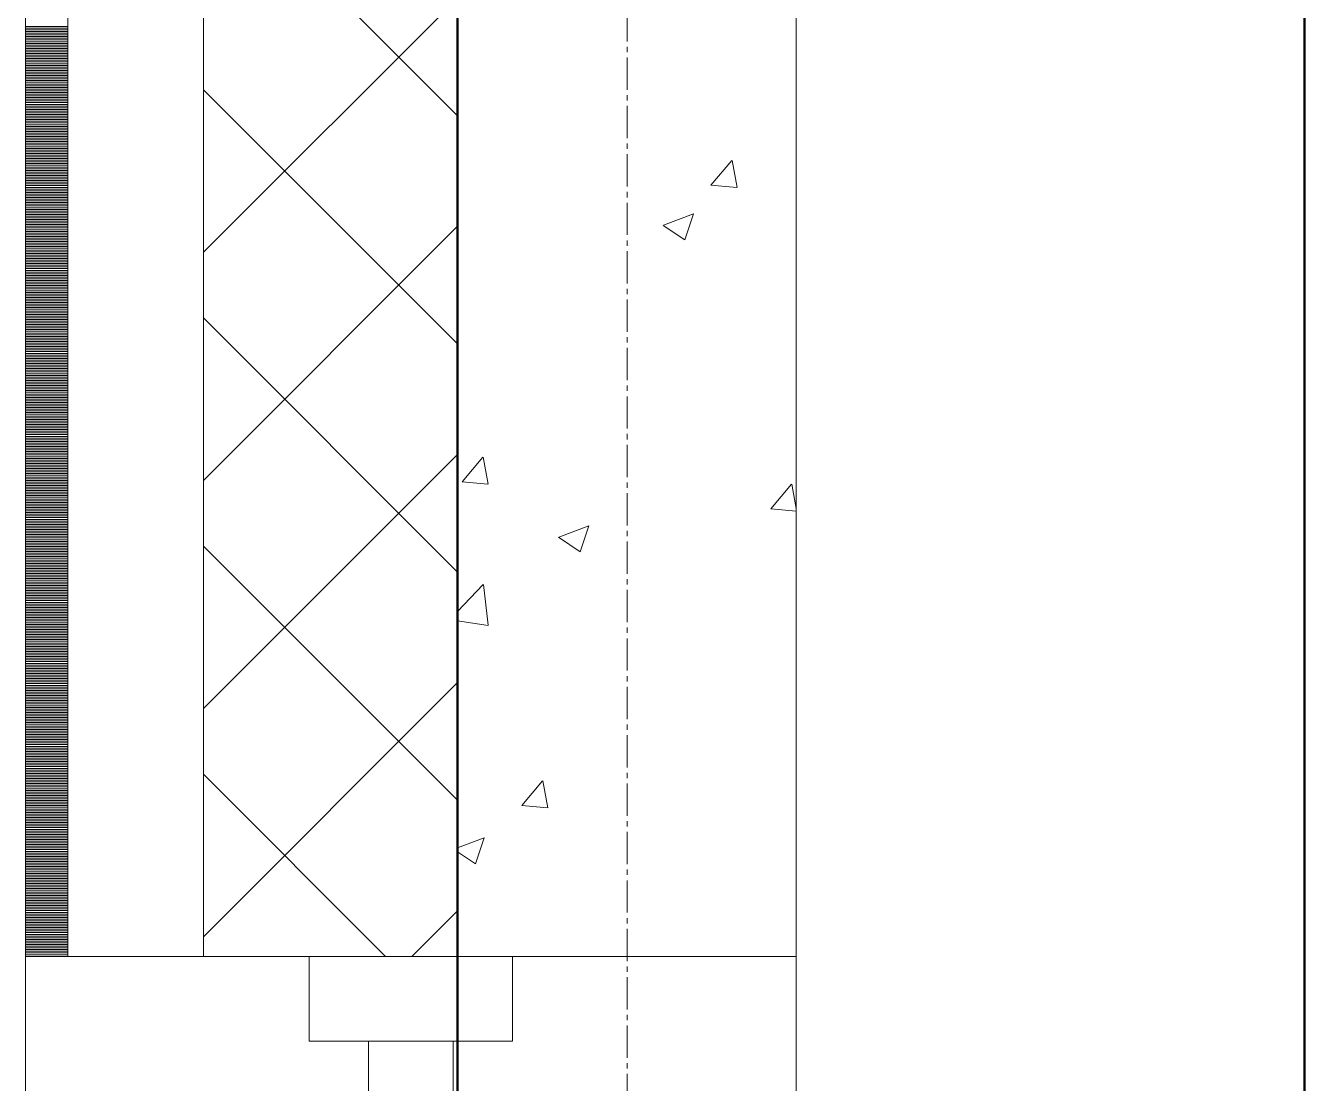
# Model space of a CAD drawing. Header units: millimetres. Extents: x -231292 to 573618, y -153144 to 564035.
# Drawn here: x 8528 to 9283, y -74720 to -74096 of the extents above; entities that cross this region are included whole.
import ezdxf

# ---------------------------------------------------------------- set-up
doc = ezdxf.new("R2010")
doc.units = ezdxf.units.MM
doc.linetypes.add('CENTER2', pattern=[28.575, 19.05, -3.175, 3.175, -3.175])
doc.layers.get('0').update_dxf_attribs({"color": 250})
for name, color, linetype, lineweight in [('A-Wall_Материал_Газоблок_Контур', 250, 'Continuous', 0), ('АР_Окна', 250, 'Continuous', 5), ('АР_Стены ПЕНОблок', 250, 'Continuous', 20), ('АР_Тонкая', 250, 'Continuous', 5), ('АР_Утеплитель', 250, 'Continuous', 0), ('АР_Штриховка', 250, 'Continuous', 0), ('РД_Оси_100', 250, 'Continuous', 0)]:
    doc.layers.add(name, color=color, linetype=linetype, lineweight=lineweight)
doc.layers.add('КР_Балки-0.5', color=60, linetype='Continuous', lineweight=50, plot=False)

# ---------------------------------------------------------------- blocks, each defined once
blk = doc.blocks.new('оси_рен')
at = {"layer": 'РД_Оси_100', "color": 251, "linetype": 'CENTER2', "true_color": 0x636466}
blk.add_line((1195652.916, 135558.25), (1195652.916, 223268.25), dxfattribs=at)

msp = doc.modelspace()

# ---------------------------------------------------------------- linework, layer by layer
at = {"layer": 'A-Wall_Материал_Газоблок_Контур', "color": 18, "linetype": 'Continuous', "lineweight": 0, "true_color": 0x000000}
for p, q in [((8528.458, -74645.283), (8528.458, -76145.283)), ((8983.458, -76145.283), (8983.458, -74645.283))]:
    msp.add_line(p, q, dxfattribs=at)
at = {"layer": 'АР_Окна', "color": 18, "linetype": 'Continuous', "lineweight": 5, "true_color": 0x000000}
for p, q in [((8528.458, -74645.283), (8528.458, -76145.283)), ((8983.458, -74645.283), (8983.458, -76145.283))]:
    msp.add_line(p, q, dxfattribs=at)
for points in [[(8815.958, -74695.283), (8815.958, -74645.283), (8695.958, -74645.283), (8695.958, -74695.283)], [(8730.958, -74695.283), (8780.958, -74695.283), (8780.958, -76095.283), (8730.958, -76095.283)]]:
    msp.add_lwpolyline(points, close=True, dxfattribs=at)
at = {"layer": 'АР_Стены ПЕНОблок', "color": 18, "linetype": 'Continuous', "lineweight": 20, "true_color": 0x000000}
for p, q in [((8783.458, -73245.283), (8783.458, -74645.283)), ((8983.456, -74645.283), (8983.456, -73245.283)), ((8783.458, -74645.283), (8983.458, -74645.283))]:
    msp.add_line(p, q, dxfattribs=at)
at = {"layer": 'АР_Тонкая', "color": 18, "linetype": 'Continuous', "lineweight": 5, "true_color": 0x000000}
for p, q in [((8528.458, -73245.283), (8528.458, -74645.283)), ((8553.458, -73245.283), (8553.458, -74645.283)), ((8553.458, -74645.283), (8553.458, -73245.283)), ((8633.458, -74645.283), (8633.458, -73245.283)), ((8528.458, -74645.283), (8553.458, -74645.283)), ((8553.458, -74645.283), (8633.458, -74645.283))]:
    msp.add_line(p, q, dxfattribs=at)
at = {"layer": 'АР_Утеплитель', "color": 18, "linetype": 'Continuous', "lineweight": 0, "true_color": 0x000000}
for p, q in [((8633.458, -73245.283), (8633.458, -74645.283)), ((8783.458, -74645.283), (8783.458, -73245.283)), ((8633.458, -74645.283), (8783.458, -74645.283))]:
    msp.add_line(p, q, dxfattribs=at)
at = {"layer": 'АР_Штриховка', "color": 18, "linetype": 'Continuous', "lineweight": 0, "true_color": 0x000000}
for p, q in [((8783.458, -74148.97), (8633.458, -73998.97)), ((8633.458, -74229.563), (8783.458, -74079.563)), ((8528.458, -74096.283), (8553.458, -74096.283)), ((8528.458, -74097.283), (8553.458, -74097.283)), ((8528.458, -74098.283), (8553.458, -74098.283)), ((8528.458, -74099.283), (8553.458, -74099.283)), ((8528.458, -74100.283), (8553.458, -74100.283)), ((8528.458, -74101.283), (8553.458, -74101.283)), ((8528.458, -74102.283), (8553.458, -74102.283)), ((8528.458, -74103.283), (8553.458, -74103.283)), ((8528.458, -74104.283), (8553.458, -74104.283)), ((8528.458, -74105.283), (8553.458, -74105.283)), ((8528.458, -74106.283), (8553.458, -74106.283)), ((8528.458, -74107.283), (8553.458, -74107.283)), ((8528.458, -74108.283), (8553.458, -74108.283)), ((8528.458, -74109.283), (8553.458, -74109.283)), ((8528.458, -74110.283), (8553.458, -74110.283)), ((8528.458, -74111.283), (8553.458, -74111.283)), ((8528.458, -74112.283), (8553.458, -74112.283)), ((8528.458, -74113.283), (8553.458, -74113.283)), ((8528.458, -74114.283), (8553.458, -74114.283)), ((8528.458, -74115.283), (8553.458, -74115.283)), ((8528.458, -74116.283), (8553.458, -74116.283)), ((8528.458, -74117.283), (8553.458, -74117.283)), ((8528.458, -74118.283), (8553.458, -74118.283)), ((8528.458, -74119.283), (8553.458, -74119.283)), ((8528.458, -74120.283), (8553.458, -74120.283)), ((8528.458, -74121.283), (8553.458, -74121.283)), ((8528.458, -74122.283), (8553.458, -74122.283)), ((8528.458, -74123.283), (8553.458, -74123.283)), ((8528.458, -74124.283), (8553.458, -74124.283)), ((8528.458, -74125.283), (8553.458, -74125.283)), ((8528.458, -74126.283), (8553.458, -74126.283)), ((8528.458, -74127.283), (8553.458, -74127.283)), ((8528.458, -74128.283), (8553.458, -74128.283)), ((8528.458, -74129.283), (8553.458, -74129.283)), ((8528.458, -74130.283), (8553.458, -74130.283)), ((8528.458, -74131.283), (8553.458, -74131.283)), ((8528.458, -74132.283), (8553.458, -74132.283)), ((8528.458, -74133.283), (8553.458, -74133.283)), ((8528.458, -74134.283), (8553.458, -74134.283)), ((8528.458, -74135.283), (8553.458, -74135.283)), ((8528.458, -74136.283), (8553.458, -74136.283)), ((8528.458, -74137.283), (8553.458, -74137.283)), ((8528.458, -74138.283), (8553.458, -74138.283)), ((8528.458, -74139.283), (8553.458, -74139.283)), ((8528.458, -74140.283), (8553.458, -74140.283)), ((8783.458, -74283.674), (8633.458, -74133.674)), ((8528.458, -74141.283), (8553.458, -74141.283)), ((8528.458, -74142.283), (8553.458, -74142.283)), ((8528.458, -74143.283), (8553.458, -74143.283)), ((8528.458, -74144.283), (8553.458, -74144.283)), ((8528.458, -74145.283), (8553.458, -74145.283)), ((8528.458, -74146.283), (8553.458, -74146.283)), ((8528.458, -74147.283), (8553.458, -74147.283)), ((8528.458, -74148.283), (8553.458, -74148.283)), ((8528.458, -74149.283), (8553.458, -74149.283)), ((8528.458, -74150.283), (8553.458, -74150.283)), ((8528.458, -74151.283), (8553.458, -74151.283)), ((8528.458, -74152.283), (8553.458, -74152.283)), ((8528.458, -74153.283), (8553.458, -74153.283)), ((8528.458, -74154.283), (8553.458, -74154.283)), ((8528.458, -74155.283), (8553.458, -74155.283)), ((8528.458, -74156.283), (8553.458, -74156.283)), ((8528.458, -74157.283), (8553.458, -74157.283)), ((8528.458, -74158.283), (8553.458, -74158.283)), ((8528.458, -74159.283), (8553.458, -74159.283)), ((8528.458, -74160.283), (8553.458, -74160.283)), ((8528.458, -74161.283), (8553.458, -74161.283)), ((8528.458, -74162.283), (8553.458, -74162.283)), ((8528.458, -74163.283), (8553.458, -74163.283)), ((8528.458, -74164.283), (8553.458, -74164.283)), ((8528.458, -74165.283), (8553.458, -74165.283)), ((8528.458, -74166.283), (8553.458, -74166.283)), ((8528.458, -74167.283), (8553.458, -74167.283)), ((8528.458, -74168.283), (8553.458, -74168.283)), ((8528.458, -74169.283), (8553.458, -74169.283)), ((8528.458, -74170.283), (8553.458, -74170.283)), ((8528.458, -74171.283), (8553.458, -74171.283)), ((8528.458, -74172.283), (8553.458, -74172.283)), ((8528.458, -74173.283), (8553.458, -74173.283)), ((8528.458, -74174.283), (8553.458, -74174.283)), ((8528.458, -74175.283), (8553.458, -74175.283)), ((8528.458, -74176.283), (8553.458, -74176.283)), ((8528.458, -74177.283), (8553.458, -74177.283)), ((8528.458, -74178.283), (8553.458, -74178.283)), ((8933.098, -74190.079), (8945.343, -74175.486)), ((8948.49, -74191.369), (8945.553, -74175.448)), ((8528.458, -74179.283), (8553.458, -74179.283)), ((8528.458, -74180.283), (8553.458, -74180.283)), ((8528.458, -74181.283), (8553.458, -74181.283)), ((8528.458, -74182.283), (8553.458, -74182.283)), ((8528.458, -74183.283), (8553.458, -74183.283)), ((8528.458, -74184.283), (8553.458, -74184.283)), ((8528.458, -74185.283), (8553.458, -74185.283)), ((8528.458, -74186.283), (8553.458, -74186.283)), ((8528.458, -74187.283), (8553.458, -74187.283)), ((8528.458, -74188.283), (8553.458, -74188.283)), ((8528.458, -74189.283), (8553.458, -74189.283)), ((8528.458, -74190.283), (8553.458, -74190.283)), ((8528.458, -74191.283), (8553.458, -74191.283)), ((8528.458, -74192.283), (8553.458, -74192.283)), ((8528.458, -74193.283), (8553.458, -74193.283)), ((8933.098, -74190.08), (8948.28, -74191.408)), ((8528.458, -74194.283), (8553.458, -74194.283)), ((8528.458, -74195.283), (8553.458, -74195.283)), ((8528.458, -74196.283), (8553.458, -74196.283)), ((8528.458, -74197.283), (8553.458, -74197.283)), ((8528.458, -74198.283), (8553.458, -74198.283)), ((8528.458, -74199.283), (8553.458, -74199.283)), ((8528.458, -74200.283), (8553.458, -74200.283)), ((8528.458, -74201.283), (8553.458, -74201.283)), ((8528.458, -74202.283), (8553.458, -74202.283)), ((8528.458, -74203.283), (8553.458, -74203.283)), ((8528.458, -74204.283), (8553.458, -74204.283)), ((8528.458, -74205.283), (8553.458, -74205.283)), ((8528.458, -74206.283), (8553.458, -74206.283)), ((8528.458, -74207.283), (8553.458, -74207.283)), ((8528.458, -74208.283), (8553.458, -74208.283)), ((8904.987, -74213.653), (8922.771, -74206.826)), ((8917.603, -74222.234), (8922.754, -74206.885)), ((8528.458, -74209.283), (8553.458, -74209.283)), ((8528.458, -74210.283), (8553.458, -74210.283)), ((8528.458, -74211.283), (8553.458, -74211.283)), ((8528.458, -74212.283), (8553.458, -74212.283)), ((8528.458, -74213.283), (8553.458, -74213.283)), ((8528.458, -74214.283), (8553.458, -74214.283)), ((8528.458, -74215.283), (8553.458, -74215.283)), ((8528.458, -74216.283), (8553.458, -74216.283)), ((8633.458, -74364.266), (8783.458, -74214.266)), ((8904.961, -74213.71), (8917.595, -74222.232)), ((8528.458, -74217.283), (8553.458, -74217.283)), ((8528.458, -74218.283), (8553.458, -74218.283)), ((8528.458, -74219.283), (8553.458, -74219.283)), ((8528.458, -74220.283), (8553.458, -74220.283)), ((8528.458, -74221.283), (8553.458, -74221.283)), ((8528.458, -74222.283), (8553.458, -74222.283)), ((8528.458, -74223.283), (8553.458, -74223.283)), ((8528.458, -74224.283), (8553.458, -74224.283)), ((8528.458, -74225.283), (8553.458, -74225.283)), ((8528.458, -74226.283), (8553.458, -74226.283)), ((8528.458, -74227.283), (8553.458, -74227.283)), ((8528.458, -74228.283), (8553.458, -74228.283)), ((8528.458, -74229.283), (8553.458, -74229.283)), ((8528.458, -74230.283), (8553.458, -74230.283)), ((8528.458, -74231.283), (8553.458, -74231.283)), ((8528.458, -74232.283), (8553.458, -74232.283)), ((8528.458, -74233.283), (8553.458, -74233.283)), ((8528.458, -74234.283), (8553.458, -74234.283)), ((8528.458, -74235.283), (8553.458, -74235.283)), ((8528.458, -74236.283), (8553.458, -74236.283)), ((8528.458, -74237.283), (8553.458, -74237.283)), ((8528.458, -74238.283), (8553.458, -74238.283)), ((8528.458, -74239.283), (8553.458, -74239.283)), ((8528.458, -74240.283), (8553.458, -74240.283)), ((8528.458, -74241.283), (8553.458, -74241.283)), ((8528.458, -74242.283), (8553.458, -74242.283)), ((8528.458, -74243.283), (8553.458, -74243.283)), ((8528.458, -74244.283), (8553.458, -74244.283)), ((8528.458, -74245.283), (8553.458, -74245.283)), ((8528.458, -74246.283), (8553.458, -74246.283)), ((8528.458, -74247.283), (8553.458, -74247.283)), ((8528.458, -74248.283), (8553.458, -74248.283)), ((8528.458, -74249.283), (8553.458, -74249.283)), ((8528.458, -74250.283), (8553.458, -74250.283)), ((8528.458, -74251.283), (8553.458, -74251.283)), ((8528.458, -74252.283), (8553.458, -74252.283)), ((8528.458, -74253.283), (8553.458, -74253.283)), ((8528.458, -74254.283), (8553.458, -74254.283)), ((8528.458, -74255.283), (8553.458, -74255.283)), ((8528.458, -74256.283), (8553.458, -74256.283)), ((8528.458, -74257.283), (8553.458, -74257.283)), ((8528.458, -74258.283), (8553.458, -74258.283)), ((8528.458, -74259.283), (8553.458, -74259.283)), ((8528.458, -74260.283), (8553.458, -74260.283)), ((8528.458, -74261.283), (8553.458, -74261.283)), ((8528.458, -74262.283), (8553.458, -74262.283)), ((8528.458, -74263.283), (8553.458, -74263.283)), ((8528.458, -74264.283), (8553.458, -74264.283)), ((8528.458, -74265.283), (8553.458, -74265.283)), ((8528.458, -74266.283), (8553.458, -74266.283)), ((8528.458, -74267.283), (8553.458, -74267.283)), ((8528.458, -74268.283), (8553.458, -74268.283)), ((8528.458, -74269.283), (8553.458, -74269.283)), ((8783.458, -74418.378), (8633.458, -74268.378)), ((8528.458, -74270.283), (8553.458, -74270.283)), ((8528.458, -74271.283), (8553.458, -74271.283)), ((8528.458, -74272.283), (8553.458, -74272.283)), ((8528.458, -74273.283), (8553.458, -74273.283)), ((8528.458, -74274.283), (8553.458, -74274.283)), ((8528.458, -74275.283), (8553.458, -74275.283)), ((8528.458, -74276.283), (8553.458, -74276.283)), ((8528.458, -74277.283), (8553.458, -74277.283)), ((8528.458, -74278.283), (8553.458, -74278.283)), ((8528.458, -74279.283), (8553.458, -74279.283)), ((8528.458, -74280.283), (8553.458, -74280.283)), ((8528.458, -74281.283), (8553.458, -74281.283)), ((8528.458, -74282.283), (8553.458, -74282.283)), ((8528.458, -74283.283), (8553.458, -74283.283)), ((8528.458, -74284.283), (8553.458, -74284.283)), ((8528.458, -74285.283), (8553.458, -74285.283)), ((8528.458, -74286.283), (8553.458, -74286.283)), ((8528.458, -74287.283), (8553.458, -74287.283)), ((8528.458, -74288.283), (8553.458, -74288.283)), ((8528.458, -74289.283), (8553.458, -74289.283)), ((8528.458, -74290.283), (8553.458, -74290.283)), ((8528.458, -74291.283), (8553.458, -74291.283)), ((8528.458, -74292.283), (8553.458, -74292.283)), ((8528.458, -74293.283), (8553.458, -74293.283)), ((8528.458, -74294.283), (8553.458, -74294.283)), ((8528.458, -74295.283), (8553.458, -74295.283)), ((8528.458, -74296.283), (8553.458, -74296.283)), ((8528.458, -74297.283), (8553.458, -74297.283)), ((8528.458, -74298.283), (8553.458, -74298.283)), ((8528.458, -74299.283), (8553.458, -74299.283)), ((8528.458, -74300.283), (8553.458, -74300.283)), ((8528.458, -74301.283), (8553.458, -74301.283)), ((8528.458, -74302.283), (8553.458, -74302.283)), ((8528.458, -74303.283), (8553.458, -74303.283)), ((8528.458, -74304.283), (8553.458, -74304.283)), ((8528.458, -74305.283), (8553.458, -74305.283)), ((8528.458, -74306.283), (8553.458, -74306.283)), ((8528.458, -74307.283), (8553.458, -74307.283)), ((8528.458, -74308.283), (8553.458, -74308.283)), ((8528.458, -74309.283), (8553.458, -74309.283)), ((8528.458, -74310.283), (8553.458, -74310.283)), ((8528.458, -74311.283), (8553.458, -74311.283)), ((8528.458, -74312.283), (8553.458, -74312.283)), ((8528.458, -74313.283), (8553.458, -74313.283)), ((8528.458, -74314.283), (8553.458, -74314.283)), ((8528.458, -74315.283), (8553.458, -74315.283)), ((8528.458, -74316.283), (8553.458, -74316.283)), ((8528.458, -74317.283), (8553.458, -74317.283)), ((8528.458, -74318.283), (8553.458, -74318.283)), ((8528.458, -74319.283), (8553.458, -74319.283)), ((8528.458, -74320.283), (8553.458, -74320.283)), ((8528.458, -74321.283), (8553.458, -74321.283)), ((8528.458, -74322.283), (8553.458, -74322.283)), ((8528.458, -74323.283), (8553.458, -74323.283)), ((8528.458, -74324.283), (8553.458, -74324.283)), ((8528.458, -74325.283), (8553.458, -74325.283)), ((8528.458, -74326.283), (8553.458, -74326.283)), ((8528.458, -74327.283), (8553.458, -74327.283)), ((8528.458, -74328.283), (8553.458, -74328.283)), ((8528.458, -74329.283), (8553.458, -74329.283)), ((8528.458, -74330.283), (8553.458, -74330.283)), ((8528.458, -74331.283), (8553.458, -74331.283)), ((8528.458, -74332.283), (8553.458, -74332.283)), ((8528.458, -74333.283), (8553.458, -74333.283)), ((8528.458, -74334.283), (8553.458, -74334.283)), ((8528.458, -74335.283), (8553.458, -74335.283)), ((8528.458, -74336.283), (8553.458, -74336.283)), ((8528.458, -74337.283), (8553.458, -74337.283)), ((8528.458, -74338.283), (8553.458, -74338.283)), ((8528.458, -74339.283), (8553.458, -74339.283)), ((8528.458, -74340.283), (8553.458, -74340.283)), ((8528.458, -74341.283), (8553.458, -74341.283)), ((8528.458, -74342.283), (8553.458, -74342.283)), ((8528.458, -74343.283), (8553.458, -74343.283)), ((8528.458, -74344.283), (8553.458, -74344.283)), ((8528.458, -74345.283), (8553.458, -74345.283)), ((8528.458, -74346.283), (8553.458, -74346.283)), ((8528.458, -74347.283), (8553.458, -74347.283)), ((8528.458, -74348.283), (8553.458, -74348.283)), ((8528.458, -74349.283), (8553.458, -74349.283)), ((8528.458, -74350.283), (8553.458, -74350.283)), ((8528.458, -74351.283), (8553.458, -74351.283)), ((8528.458, -74352.283), (8553.458, -74352.283)), ((8633.458, -74498.97), (8783.458, -74348.97)), ((8786.157, -74365.197), (8798.402, -74350.604)), ((8801.549, -74366.487), (8798.612, -74350.566)), ((8528.458, -74353.283), (8553.458, -74353.283)), ((8528.458, -74354.283), (8553.458, -74354.283)), ((8528.458, -74355.283), (8553.458, -74355.283)), ((8528.458, -74356.283), (8553.458, -74356.283)), ((8528.458, -74357.283), (8553.458, -74357.283)), ((8528.458, -74358.283), (8553.458, -74358.283)), ((8528.458, -74359.283), (8553.458, -74359.283)), ((8528.458, -74360.283), (8553.458, -74360.283)), ((8528.458, -74361.283), (8553.458, -74361.283)), ((8528.458, -74362.283), (8553.458, -74362.283)), ((8528.458, -74363.283), (8553.458, -74363.283)), ((8528.458, -74364.283), (8553.458, -74364.283)), ((8528.458, -74365.283), (8553.458, -74365.283)), ((8528.458, -74366.283), (8553.458, -74366.283)), ((8528.458, -74367.283), (8553.458, -74367.283)), ((8786.157, -74365.198), (8801.339, -74366.526)), ((8968.342, -74381.136), (8980.587, -74366.543)), ((8983.458, -74380.935), (8980.796, -74366.505)), ((8528.458, -74368.283), (8553.458, -74368.283)), ((8528.458, -74369.283), (8553.458, -74369.283)), ((8528.458, -74370.283), (8553.458, -74370.283)), ((8528.458, -74371.283), (8553.458, -74371.283)), ((8528.458, -74372.283), (8553.458, -74372.283)), ((8528.458, -74373.283), (8553.458, -74373.283)), ((8528.458, -74374.283), (8553.458, -74374.283)), ((8528.458, -74375.283), (8553.458, -74375.283)), ((8528.458, -74376.283), (8553.458, -74376.283)), ((8528.458, -74377.283), (8553.458, -74377.283)), ((8528.458, -74378.283), (8553.458, -74378.283)), ((8528.458, -74379.283), (8553.458, -74379.283)), ((8528.458, -74380.283), (8553.458, -74380.283)), ((8528.458, -74381.283), (8553.458, -74381.283)), ((8528.458, -74382.283), (8553.458, -74382.283)), ((8968.342, -74381.137), (8983.458, -74382.459)), ((8528.458, -74383.283), (8553.458, -74383.283)), ((8528.458, -74384.283), (8553.458, -74384.283)), ((8528.458, -74385.283), (8553.458, -74385.283)), ((8528.458, -74386.283), (8553.458, -74386.283)), ((8528.458, -74387.283), (8553.458, -74387.283)), ((8528.458, -74388.283), (8553.458, -74388.283)), ((8528.458, -74389.283), (8553.458, -74389.283)), ((8528.458, -74390.283), (8553.458, -74390.283)), ((8528.458, -74391.283), (8553.458, -74391.283)), ((8528.458, -74392.283), (8553.458, -74392.283)), ((8528.458, -74393.283), (8553.458, -74393.283)), ((8528.458, -74394.283), (8553.458, -74394.283)), ((8528.458, -74395.283), (8553.458, -74395.283)), ((8528.458, -74396.283), (8553.458, -74396.283)), ((8528.458, -74397.283), (8553.458, -74397.283)), ((8843.184, -74397.841), (8860.969, -74391.014)), ((8855.801, -74406.422), (8860.952, -74391.073)), ((8528.458, -74398.283), (8553.458, -74398.283)), ((8528.458, -74399.283), (8553.458, -74399.283)), ((8528.458, -74400.283), (8553.458, -74400.283)), ((8528.458, -74401.283), (8553.458, -74401.283)), ((8528.458, -74402.283), (8553.458, -74402.283)), ((8528.458, -74403.283), (8553.458, -74403.283)), ((8528.458, -74404.283), (8553.458, -74404.283)), ((8783.458, -74553.082), (8633.458, -74403.082)), ((8843.159, -74397.898), (8855.793, -74406.42)), ((8528.458, -74405.283), (8553.458, -74405.283)), ((8528.458, -74406.283), (8553.458, -74406.283)), ((8528.458, -74407.283), (8553.458, -74407.283)), ((8528.458, -74408.283), (8553.458, -74408.283)), ((8528.458, -74409.283), (8553.458, -74409.283)), ((8528.458, -74410.283), (8553.458, -74410.283)), ((8528.458, -74411.283), (8553.458, -74411.283)), ((8528.458, -74412.283), (8553.458, -74412.283)), ((8528.458, -74413.283), (8553.458, -74413.283)), ((8528.458, -74414.283), (8553.458, -74414.283)), ((8528.458, -74415.283), (8553.458, -74415.283)), ((8528.458, -74416.283), (8553.458, -74416.283)), ((8528.458, -74417.283), (8553.458, -74417.283)), ((8528.458, -74418.283), (8553.458, -74418.283)), ((8528.458, -74419.283), (8553.458, -74419.283)), ((8528.458, -74420.283), (8553.458, -74420.283)), ((8528.458, -74421.283), (8553.458, -74421.283)), ((8528.458, -74422.283), (8553.458, -74422.283)), ((8528.458, -74423.283), (8553.458, -74423.283)), ((8528.458, -74424.283), (8553.458, -74424.283)), ((8528.458, -74425.283), (8553.458, -74425.283)), ((8528.458, -74426.283), (8553.458, -74426.283)), ((8528.458, -74427.283), (8553.458, -74427.283)), ((8783.458, -74441.605), (8798.699, -74425.721)), ((8801.559, -74449.837), (8798.753, -74425.714)), ((8528.458, -74428.283), (8553.458, -74428.283)), ((8528.458, -74429.283), (8553.458, -74429.283)), ((8528.458, -74430.283), (8553.458, -74430.283)), ((8528.458, -74431.283), (8553.458, -74431.283)), ((8528.458, -74432.283), (8553.458, -74432.283)), ((8528.458, -74433.283), (8553.458, -74433.283)), ((8528.458, -74434.283), (8553.458, -74434.283)), ((8528.458, -74435.283), (8553.458, -74435.283)), ((8528.458, -74436.283), (8553.458, -74436.283)), ((8528.458, -74437.283), (8553.458, -74437.283)), ((8528.458, -74438.283), (8553.458, -74438.283)), ((8528.458, -74439.283), (8553.458, -74439.283)), ((8528.458, -74440.283), (8553.458, -74440.283)), ((8528.458, -74441.283), (8553.458, -74441.283)), ((8528.458, -74442.283), (8553.458, -74442.283)), ((8528.458, -74443.283), (8553.458, -74443.283)), ((8528.458, -74444.283), (8553.458, -74444.283)), ((8528.458, -74445.283), (8553.458, -74445.283)), ((8528.458, -74446.283), (8553.458, -74446.283)), ((8528.458, -74447.283), (8553.458, -74447.283)), ((8528.458, -74448.283), (8553.458, -74448.283)), ((8528.458, -74449.283), (8553.458, -74449.283)), ((8528.458, -74450.283), (8553.458, -74450.283)), ((8783.458, -74447.123), (8801.545, -74449.928)), ((8528.458, -74451.283), (8553.458, -74451.283)), ((8528.458, -74452.283), (8553.458, -74452.283)), ((8528.458, -74453.283), (8553.458, -74453.283)), ((8528.458, -74454.283), (8553.458, -74454.283)), ((8528.458, -74455.283), (8553.458, -74455.283)), ((8528.458, -74456.283), (8553.458, -74456.283)), ((8528.458, -74457.283), (8553.458, -74457.283)), ((8528.458, -74458.283), (8553.458, -74458.283)), ((8528.458, -74459.283), (8553.458, -74459.283)), ((8528.458, -74460.283), (8553.458, -74460.283)), ((8528.458, -74461.283), (8553.458, -74461.283)), ((8528.458, -74462.283), (8553.458, -74462.283)), ((8528.458, -74463.283), (8553.458, -74463.283)), ((8528.458, -74464.283), (8553.458, -74464.283)), ((8528.458, -74465.283), (8553.458, -74465.283)), ((8528.458, -74466.283), (8553.458, -74466.283)), ((8528.458, -74467.283), (8553.458, -74467.283)), ((8528.458, -74468.283), (8553.458, -74468.283)), ((8528.458, -74469.283), (8553.458, -74469.283)), ((8528.458, -74470.283), (8553.458, -74470.283)), ((8528.458, -74471.283), (8553.458, -74471.283)), ((8528.458, -74472.283), (8553.458, -74472.283)), ((8528.458, -74473.283), (8553.458, -74473.283)), ((8528.458, -74474.283), (8553.458, -74474.283)), ((8528.458, -74475.283), (8553.458, -74475.283)), ((8528.458, -74476.283), (8553.458, -74476.283)), ((8528.458, -74477.283), (8553.458, -74477.283)), ((8528.458, -74478.283), (8553.458, -74478.283)), ((8528.458, -74479.283), (8553.458, -74479.283)), ((8528.458, -74480.283), (8553.458, -74480.283)), ((8528.458, -74481.283), (8553.458, -74481.283)), ((8528.458, -74482.283), (8553.458, -74482.283)), ((8528.458, -74483.283), (8553.458, -74483.283)), ((8528.458, -74484.283), (8553.458, -74484.283)), ((8528.458, -74485.283), (8553.458, -74485.283)), ((8528.458, -74486.283), (8553.458, -74486.283)), ((8528.458, -74487.283), (8553.458, -74487.283)), ((8528.458, -74488.283), (8553.458, -74488.283)), ((8633.458, -74633.674), (8783.458, -74483.674)), ((8528.458, -74489.283), (8553.458, -74489.283)), ((8528.458, -74490.283), (8553.458, -74490.283)), ((8528.458, -74491.283), (8553.458, -74491.283)), ((8528.458, -74492.283), (8553.458, -74492.283)), ((8528.458, -74493.283), (8553.458, -74493.283)), ((8528.458, -74494.283), (8553.458, -74494.283)), ((8528.458, -74495.283), (8553.458, -74495.283)), ((8528.458, -74496.283), (8553.458, -74496.283)), ((8528.458, -74497.283), (8553.458, -74497.283)), ((8528.458, -74498.283), (8553.458, -74498.283)), ((8528.458, -74499.283), (8553.458, -74499.283)), ((8528.458, -74500.283), (8553.458, -74500.283)), ((8528.458, -74501.283), (8553.458, -74501.283)), ((8528.458, -74502.283), (8553.458, -74502.283)), ((8528.458, -74503.283), (8553.458, -74503.283)), ((8528.458, -74504.283), (8553.458, -74504.283)), ((8528.458, -74505.283), (8553.458, -74505.283)), ((8528.458, -74506.283), (8553.458, -74506.283)), ((8528.458, -74507.283), (8553.458, -74507.283)), ((8528.458, -74508.283), (8553.458, -74508.283)), ((8528.458, -74509.283), (8553.458, -74509.283)), ((8528.458, -74510.283), (8553.458, -74510.283)), ((8528.458, -74511.283), (8553.458, -74511.283)), ((8528.458, -74512.283), (8553.458, -74512.283)), ((8528.458, -74513.283), (8553.458, -74513.283)), ((8528.458, -74514.283), (8553.458, -74514.283)), ((8528.458, -74515.283), (8553.458, -74515.283)), ((8528.458, -74516.283), (8553.458, -74516.283)), ((8528.458, -74517.283), (8553.458, -74517.283)), ((8528.458, -74518.283), (8553.458, -74518.283)), ((8528.458, -74519.283), (8553.458, -74519.283)), ((8528.458, -74520.283), (8553.458, -74520.283)), ((8528.458, -74521.283), (8553.458, -74521.283)), ((8528.458, -74522.283), (8553.458, -74522.283)), ((8528.458, -74523.283), (8553.458, -74523.283)), ((8528.458, -74524.283), (8553.458, -74524.283)), ((8528.458, -74525.283), (8553.458, -74525.283)), ((8528.458, -74526.283), (8553.458, -74526.283)), ((8528.458, -74527.283), (8553.458, -74527.283)), ((8528.458, -74528.283), (8553.458, -74528.283)), ((8528.458, -74529.283), (8553.458, -74529.283)), ((8528.458, -74530.283), (8553.458, -74530.283)), ((8528.458, -74531.283), (8553.458, -74531.283)), ((8528.458, -74532.283), (8553.458, -74532.283)), ((8528.458, -74533.283), (8553.458, -74533.283)), ((8528.458, -74534.283), (8553.458, -74534.283)), ((8528.458, -74535.283), (8553.458, -74535.283)), ((8528.458, -74536.283), (8553.458, -74536.283)), ((8528.458, -74537.283), (8553.458, -74537.283)), ((8528.458, -74538.283), (8553.458, -74538.283)), ((8528.458, -74539.283), (8553.458, -74539.283)), ((8528.458, -74540.283), (8553.458, -74540.283)), ((8740.955, -74645.283), (8633.458, -74537.786)), ((8528.458, -74541.283), (8553.458, -74541.283)), ((8528.458, -74542.283), (8553.458, -74542.283)), ((8528.458, -74543.283), (8553.458, -74543.283)), ((8528.458, -74544.283), (8553.458, -74544.283)), ((8528.458, -74545.283), (8553.458, -74545.283)), ((8528.458, -74546.283), (8553.458, -74546.283)), ((8528.458, -74547.283), (8553.458, -74547.283)), ((8528.458, -74548.283), (8553.458, -74548.283)), ((8821.4, -74556.254), (8833.646, -74541.661)), ((8836.792, -74557.544), (8833.855, -74541.623)), ((8528.458, -74549.283), (8553.458, -74549.283)), ((8528.458, -74550.283), (8553.458, -74550.283)), ((8528.458, -74551.283), (8553.458, -74551.283)), ((8528.458, -74552.283), (8553.458, -74552.283)), ((8528.458, -74553.283), (8553.458, -74553.283)), ((8528.458, -74554.283), (8553.458, -74554.283)), ((8528.458, -74555.283), (8553.458, -74555.283)), ((8528.458, -74556.283), (8553.458, -74556.283)), ((8528.458, -74557.283), (8553.458, -74557.283)), ((8528.458, -74558.283), (8553.458, -74558.283)), ((8528.458, -74559.283), (8553.458, -74559.283)), ((8528.458, -74560.283), (8553.458, -74560.283)), ((8528.458, -74561.283), (8553.458, -74561.283)), ((8528.458, -74562.283), (8553.458, -74562.283)), ((8528.458, -74563.283), (8553.458, -74563.283)), ((8821.4, -74556.254), (8836.582, -74557.583)), ((8528.458, -74564.283), (8553.458, -74564.283)), ((8528.458, -74565.283), (8553.458, -74565.283)), ((8528.458, -74566.283), (8553.458, -74566.283)), ((8528.458, -74567.283), (8553.458, -74567.283)), ((8528.458, -74568.283), (8553.458, -74568.283)), ((8528.458, -74569.283), (8553.458, -74569.283)), ((8528.458, -74570.283), (8553.458, -74570.283)), ((8528.458, -74571.283), (8553.458, -74571.283)), ((8528.458, -74572.283), (8553.458, -74572.283)), ((8528.458, -74573.283), (8553.458, -74573.283)), ((8528.458, -74574.283), (8553.458, -74574.283)), ((8528.458, -74575.283), (8553.458, -74575.283)), ((8528.458, -74576.283), (8553.458, -74576.283)), ((8528.458, -74577.283), (8553.458, -74577.283)), ((8528.458, -74578.283), (8553.458, -74578.283)), ((8783.458, -74581.232), (8799.167, -74575.202)), ((8793.999, -74590.61), (8799.15, -74575.261)), ((8528.458, -74579.283), (8553.458, -74579.283)), ((8528.458, -74580.283), (8553.458, -74580.283)), ((8528.458, -74581.283), (8553.458, -74581.283)), ((8528.458, -74582.283), (8553.458, -74582.283)), ((8528.458, -74583.283), (8553.458, -74583.283)), ((8528.458, -74584.283), (8553.458, -74584.283)), ((8528.458, -74585.283), (8553.458, -74585.283)), ((8528.458, -74586.283), (8553.458, -74586.283)), ((8783.458, -74583.503), (8793.991, -74590.608)), ((8528.458, -74587.283), (8553.458, -74587.283)), ((8528.458, -74588.283), (8553.458, -74588.283)), ((8528.458, -74589.283), (8553.458, -74589.283)), ((8528.458, -74590.283), (8553.458, -74590.283)), ((8528.458, -74591.283), (8553.458, -74591.283)), ((8528.458, -74592.283), (8553.458, -74592.283)), ((8528.458, -74593.283), (8553.458, -74593.283)), ((8528.458, -74594.283), (8553.458, -74594.283)), ((8528.458, -74595.283), (8553.458, -74595.283)), ((8528.458, -74596.283), (8553.458, -74596.283)), ((8528.458, -74597.283), (8553.458, -74597.283)), ((8528.458, -74598.283), (8553.458, -74598.283)), ((8528.458, -74599.283), (8553.458, -74599.283)), ((8528.458, -74600.283), (8553.458, -74600.283)), ((8528.458, -74601.283), (8553.458, -74601.283)), ((8528.458, -74602.283), (8553.458, -74602.283)), ((8528.458, -74603.283), (8553.458, -74603.283)), ((8528.458, -74604.283), (8553.458, -74604.283)), ((8528.458, -74605.283), (8553.458, -74605.283)), ((8528.458, -74606.283), (8553.458, -74606.283)), ((8528.458, -74607.283), (8553.458, -74607.283)), ((8528.458, -74608.283), (8553.458, -74608.283)), ((8528.458, -74609.283), (8553.458, -74609.283)), ((8528.458, -74610.283), (8553.458, -74610.283)), ((8528.458, -74611.283), (8553.458, -74611.283)), ((8528.458, -74612.283), (8553.458, -74612.283)), ((8528.458, -74613.283), (8553.458, -74613.283)), ((8528.458, -74614.283), (8553.458, -74614.283)), ((8528.458, -74615.283), (8553.458, -74615.283)), ((8528.458, -74616.283), (8553.458, -74616.283)), ((8528.458, -74617.283), (8553.458, -74617.283)), ((8528.458, -74618.283), (8553.458, -74618.283)), ((8528.458, -74619.283), (8553.458, -74619.283)), ((8528.458, -74620.283), (8553.458, -74620.283)), ((8528.458, -74621.283), (8553.458, -74621.283)), ((8528.458, -74622.283), (8553.458, -74622.283)), ((8528.458, -74623.283), (8553.458, -74623.283)), ((8756.553, -74645.283), (8783.458, -74618.378)), ((8528.458, -74624.283), (8553.458, -74624.283)), ((8528.458, -74625.283), (8553.458, -74625.283)), ((8528.458, -74626.283), (8553.458, -74626.283)), ((8528.458, -74627.283), (8553.458, -74627.283)), ((8528.458, -74628.283), (8553.458, -74628.283)), ((8528.458, -74629.283), (8553.458, -74629.283)), ((8528.458, -74630.283), (8553.458, -74630.283)), ((8528.458, -74631.283), (8553.458, -74631.283)), ((8528.458, -74632.283), (8553.458, -74632.283)), ((8528.458, -74633.283), (8553.458, -74633.283)), ((8528.458, -74634.283), (8553.458, -74634.283)), ((8528.458, -74635.283), (8553.458, -74635.283)), ((8528.458, -74636.283), (8553.458, -74636.283)), ((8528.458, -74637.283), (8553.458, -74637.283)), ((8528.458, -74638.283), (8553.458, -74638.283)), ((8528.458, -74639.283), (8553.458, -74639.283)), ((8528.458, -74640.283), (8553.458, -74640.283)), ((8528.458, -74641.283), (8553.458, -74641.283)), ((8528.458, -74642.283), (8553.458, -74642.283)), ((8528.458, -74643.283), (8553.458, -74643.283)), ((8528.458, -74644.283), (8553.458, -74644.283)), ((8528.458, -74645.283), (8553.458, -74645.283))]:
    msp.add_line(p, q, dxfattribs=at)
at = {"layer": 'КР_Балки-0.5', "color": 18, "ltscale": 200, "true_color": 0x000000}
for p, q in [((8783.458, -98050.283), (8783.458, -71545.283)), ((8783.458, -98050.283), (8783.458, -71545.283)), ((9283.458, -71545.283), (9283.458, -98050.283)), ((9283.458, -71545.283), (9283.458, -98050.283))]:
    msp.add_line(p, q, dxfattribs=at)

# ---------------------------------------------------------------- block references
at = {"rotation": 359.999868838025}
msp.add_blockref('оси_рен', (-1186769.82, -284755.728), dxfattribs=at)

doc.saveas('drawing.dxf')
